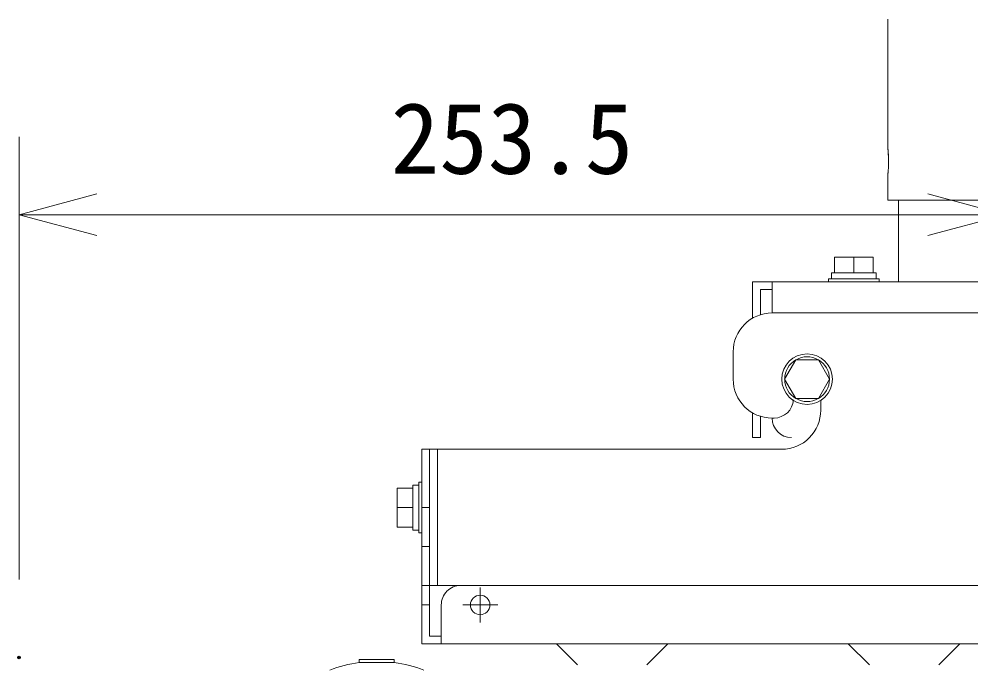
# Model space of a CAD drawing. Units: millimetres, scale not verified. Extents: x -62 to 63, y -56 to 57.
# Drawn here: x 5 to 29.46, y 9 to 25.59 of the extents above; entities that cross this region are included whole.
import ezdxf
from ezdxf.enums import TextEntityAlignment as Align

# ---------------------------------------------------------------- set-up
doc = ezdxf.new("R2010")
doc.units = ezdxf.units.MM
doc.header["$LTSCALE"] = 0.125
doc.header["$PDMODE"] = 32
doc.header["$PDSIZE"] = 0.0625
doc.linetypes.add('USER1', pattern=[50.8, 31.75, -6.35, 6.35, -6.35])
for name, color, linetype, lineweight in [('0-0_0', 7, 'Continuous', 9), ('0-5_GAIKEI', 1, 'Continuous', 18), ('0-6_SUNPO', 7, 'Continuous', 9)]:
    doc.layers.add(name, color=color, linetype=linetype, lineweight=lineweight)
doc.layers.add('0-4_DEFPOINTS', color=7, linetype='Continuous')
doc.styles.add('ＭＳ ゴシック', font='')
doc.styles.get('ＭＳ ゴシック').set_extended_font_data('MS Gothic')

# ---------------------------------------------------------------- blocks, each defined once
blk = doc.blocks.new('_OPEN30')
at = {"layer": '0-0_0'}
blk.add_line((0, 0), (-1, 0), dxfattribs=at)
blk.add_lwpolyline([(-1, 0.26795), (0, 0), (-1, -0.26795)], dxfattribs=at)
blk = doc.blocks.new('D6')
at = {"layer": '0-4_DEFPOINTS'}
blk.add_point((4.8619, 16.2298), dxfattribs=at)
at = {"layer": '0-6_SUNPO'}
for p, q in [((4.8619, 18.2298), (4.8619, 29.6044)), ((6.8619, 27.6044), (28.2118, 27.6044))]:
    blk.add_line(p, q, dxfattribs=at)
at = {"layer": '0-6_SUNPO', "xscale": 2, "yscale": 2, "rotation": 180}
blk.add_blockref('_OPEN30', (4.8619, 27.6044), dxfattribs=at)
at = {"layer": '0-6_SUNPO', "xscale": 2, "yscale": 2}
blk.add_blockref('_OPEN30', (30.2118, 27.6044), dxfattribs=at)
at = {"layer": '0-6_SUNPO', "style": 'ＭＳ ゴシック'}
blk.add_text('253.5', height=1.833, dxfattribs=at).set_placement((14.4119, 28.1044), align=Align.BOTTOM_LEFT)

msp = doc.modelspace()

# ---------------------------------------------------------------- linework, layer by layer
at = {"layer": '0-5_GAIKEI', "color": 7}
for p, q in [((27.3278, 22.2923), (27.3278, 25.5923)), ((27.3278, 20.9423), (27.3278, 21.5923)), ((33.3779, 20.9423), (27.3278, 20.9423)), ((27.6028, 18.8423), (27.6028, 20.9423)), ((23.8528, 18.8423), (23.8528, 17.9083)), ((24.3528, 18.8423), (36.3529, 18.8423)), ((24.3528, 18.0423), (24.3528, 18.8423)), ((24.0528, 18.6423), (24.0528, 17.9962)), ((32.8528, 18.0423), (24.3528, 18.0423)), ((23.3528, 16.3423), (23.3528, 17.0423)), ((25.6028, 15.5422), (25.6028, 15.7945)), ((24.4028, 15.3423), (24.3528, 15.3423)), ((23.8528, 14.8422), (24.0528, 14.8422)), ((15.5527, 14.5422), (15.3527, 14.5422)), ((15.3527, 14.5422), (15.3527, 13.0422)), ((15.5527, 14.5422), (15.3527, 14.5422)), ((15.5527, 11.1401), (15.5527, 14.5422)), ((15.5527, 14.5422), (15.5527, 13.0422)), ((15.7527, 14.5422), (15.7527, 11.0422)), ((15.3527, 13.0422), (15.3527, 12.0422)), ((15.5527, 13.0422), (15.5527, 12.0422)), ((15.3527, 12.0422), (15.3527, 11.0422)), ((15.3527, 12.0422), (15.3527, 11.0422)), ((15.5527, 12.0422), (15.5527, 11.0422)), ((15.5527, 11.0422), (15.3527, 11.0422)), ((15.3527, 11.0422), (15.3527, 10.5422)), ((15.5527, 11.0422), (15.3527, 11.0422)), ((15.5527, 11.1319), (15.5527, 11.0422)), ((15.5527, 11.0422), (15.5527, 10.5422)), ((16.3527, 11.0422), (43.3529, 11.0422)), ((15.5527, 10.5422), (15.3527, 10.5422)), ((15.3527, 10.5422), (15.3527, 9.5422)), ((15.5527, 10.5422), (15.5527, 9.7422)), ((15.8527, 9.5422), (15.8527, 10.5422)), ((15.3527, 9.5422), (15.8527, 9.5422)), ((15.5527, 9.7422), (15.8527, 9.7422)), ((15.8527, 9.5422), (43.8529, 9.5422)), ((18.8108, 9.5422), (19.3523, 9.0008)), ((21.6765, 9.5422), (21.1351, 9.0008)), ((26.3109, 9.5422), (26.8523, 9.0008)), ((29.1766, 9.5422), (28.6352, 9.0008))]:
    msp.add_line(p, q, dxfattribs=at)
at = {"layer": '0-5_GAIKEI'}
for p, q in [((25.9528, 19.4723), (26.4528, 19.4723)), ((25.9528, 19.0723), (25.9528, 19.4723)), ((26.4528, 19.4723), (26.9528, 19.4723)), ((26.4528, 19.0723), (26.4528, 19.4723)), ((26.9528, 19.0723), (26.9528, 19.4723)), ((25.8028, 18.9223), (27.1028, 18.9223)), ((25.8028, 18.8423), (25.8028, 18.9223)), ((25.8778, 19.0723), (25.9528, 19.0723)), ((25.8778, 18.9223), (25.8778, 19.0723)), ((25.9569, 19.0723), (25.9528, 19.0723)), ((25.9569, 19.0723), (26.4487, 19.0723)), ((26.4528, 19.0723), (26.4487, 19.0723)), ((26.4569, 19.0723), (26.4528, 19.0723)), ((26.4569, 19.0723), (26.9487, 19.0723)), ((26.9528, 19.0723), (26.9487, 19.0723)), ((26.9528, 19.0723), (27.0278, 19.0723)), ((27.0278, 19.0723), (27.0278, 18.9223)), ((27.1028, 18.9223), (27.1028, 18.8423)), ((24.9641, 16.8422), (24.6754, 16.3423)), ((25.5415, 16.8423), (24.9641, 16.8422)), ((25.8302, 16.3422), (25.5415, 16.8423)), ((24.6754, 16.3423), (24.9641, 15.8422)), ((25.5415, 15.8423), (25.8302, 16.3422)), ((24.9641, 15.8422), (25.5415, 15.8423)), ((14.7227, 13.0422), (14.7227, 13.5422)), ((15.1227, 13.5422), (14.7227, 13.5422)), ((15.1227, 13.6172), (15.1227, 13.6172)), ((15.1227, 13.5422), (15.1227, 13.6172)), ((15.1227, 13.6172), (15.2727, 13.6172)), ((15.1227, 13.6172), (15.1227, 13.6172)), ((15.1227, 13.5422), (15.1227, 13.5381)), ((15.1227, 13.0463), (15.1227, 13.5381)), ((15.2727, 12.3922), (15.2727, 13.6922)), ((15.2727, 13.6922), (15.3527, 13.6922)), ((14.7227, 12.5422), (14.7227, 13.0422)), ((15.1227, 13.0422), (14.7227, 13.0422)), ((15.1227, 13.0463), (15.1227, 13.0422)), ((15.1227, 13.0422), (15.1227, 13.0381)), ((15.1227, 12.5463), (15.1227, 13.0381)), ((15.3527, 13.0422), (15.5527, 13.0422)), ((15.1227, 12.5422), (14.7227, 12.5422)), ((15.1227, 12.5463), (15.1227, 12.5422)), ((15.1227, 12.4672), (15.1227, 12.5422)), ((15.2727, 12.4672), (15.1227, 12.4672)), ((15.3527, 12.3922), (15.2727, 12.3922)), ((15.5527, 12.0422), (15.3527, 12.0422)), ((14.1962, 9.1422), (13.7462, 9.1422)), ((13.7462, 9.1422), (13.7462, 9.062)), ((14.1962, 9.062), (13.7462, 9.062)), ((14.6462, 9.1422), (14.1962, 9.1422)), ((14.6462, 9.062), (14.1962, 9.062)), ((14.6462, 9.062), (14.6462, 9.1422))]:
    msp.add_line(p, q, dxfattribs=at)
at = {"layer": '0-5_GAIKEI', "linetype": 'USER1'}
msp.add_line((16.8527, 10.9922), (16.8527, 10.0922), dxfattribs=at)
at = {"layer": '0-5_GAIKEI', "color": 7, "linetype": 'USER1'}
msp.add_line((17.3027, 10.5422), (16.4027, 10.5422), dxfattribs=at)
at = {"layer": '0-5_GAIKEI', "color": 7}
for points in [[(27.3481, 21.9423), (27.3447, 22.0789), (27.3374, 22.1936), (27.3303, 22.27), (27.3279, 22.2917), (27.3373, 22.1978), (27.3478, 21.9839)], [(27.3358, 21.6693), (27.3315, 21.6249), (27.3288, 21.599), (27.328, 21.5926), (27.3295, 21.6068), (27.3332, 21.6431), (27.338, 21.6991), (27.3429, 21.7705), (27.3466, 21.853), (27.3481, 21.9423)], [(24.3528, 18.8423), (24.1528, 18.8423), (23.8528, 18.8423)], [(24.3528, 18.6423), (24.1528, 18.6423), (24.0528, 18.6423)], [(23.8528, 15.4762), (23.8528, 15.3423), (23.8528, 14.8422)], [(24.0528, 15.3883), (24.0528, 15.3423), (24.0528, 14.8422)], [(15.3527, 14.5422), (15.3527, 13.0422), (15.3527, 12.0422)], [(15.5527, 14.5422), (15.7527, 14.5422), (24.6028, 14.5422)], [(15.5527, 11.0422), (15.7527, 11.0422), (16.3527, 11.0422)]]:
    msp.add_lwpolyline(points, dxfattribs=at)
at = {"layer": '0-5_GAIKEI'}
msp.add_lwpolyline([(15.1227, 13.0463), (15.1227, 13.0463), (15.1227, 13.0463)], dxfattribs=at)
for centre, radius in [((25.2528, 16.3423), 0.65), ((16.8527, 10.5422), 0.25)]:
    msp.add_circle(centre, radius, dxfattribs=at)
at = {"layer": '0-5_GAIKEI', "color": 7}
for centre, radius, start, end in [((24.3528, 17.0423), 1, 90.00002, 180), ((24.3528, 16.3423), 1, 180.00002, 270), ((24.4028, 15.8423), 0.5, 270, 356.66903), ((24.6028, 15.5422), 1, 270, 0.00004), ((24.8528, 15.3423), 0.5, 180.00002, 270), ((16.3527, 10.5422), 0.5, 90, 180.00004)]:
    msp.add_arc(centre, radius, start, end, dxfattribs=at)
at = {"layer": '0-5_GAIKEI'}
for centre, radius, start, end in [((25.2528, 16.3423), 0.575, 60.40814, 119.59627), ((25.2528, 16.3423), 0.575, 120.406, 179.59186), ((25.2528, 16.3423), 0.575, 0.40597, 59.59191), ((25.2528, 16.3423), 0.575, 180.40819, 239.58965), ((25.2528, 16.3423), 0.575, 300.40817, 359.58968), ((25.2528, 16.3423), 0.575, 240.41255, 299.59182), ((14.1962, 5.7159), 3.3763, 97.6594, 111.0168), ((14.1962, 5.7159), 3.3763, 68.9838, 82.3406)]:
    msp.add_arc(centre, radius, start, end, dxfattribs=at)

# ---------------------------------------------------------------- block references
at = {"layer": '0-6_SUNPO'}
msp.add_blockref('D6', (0.141, -7.038), dxfattribs=at)

doc.saveas('drawing.dxf')
